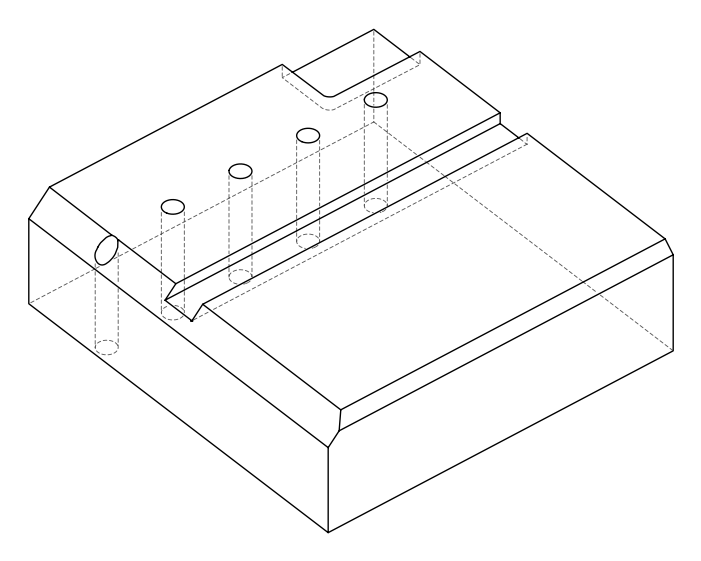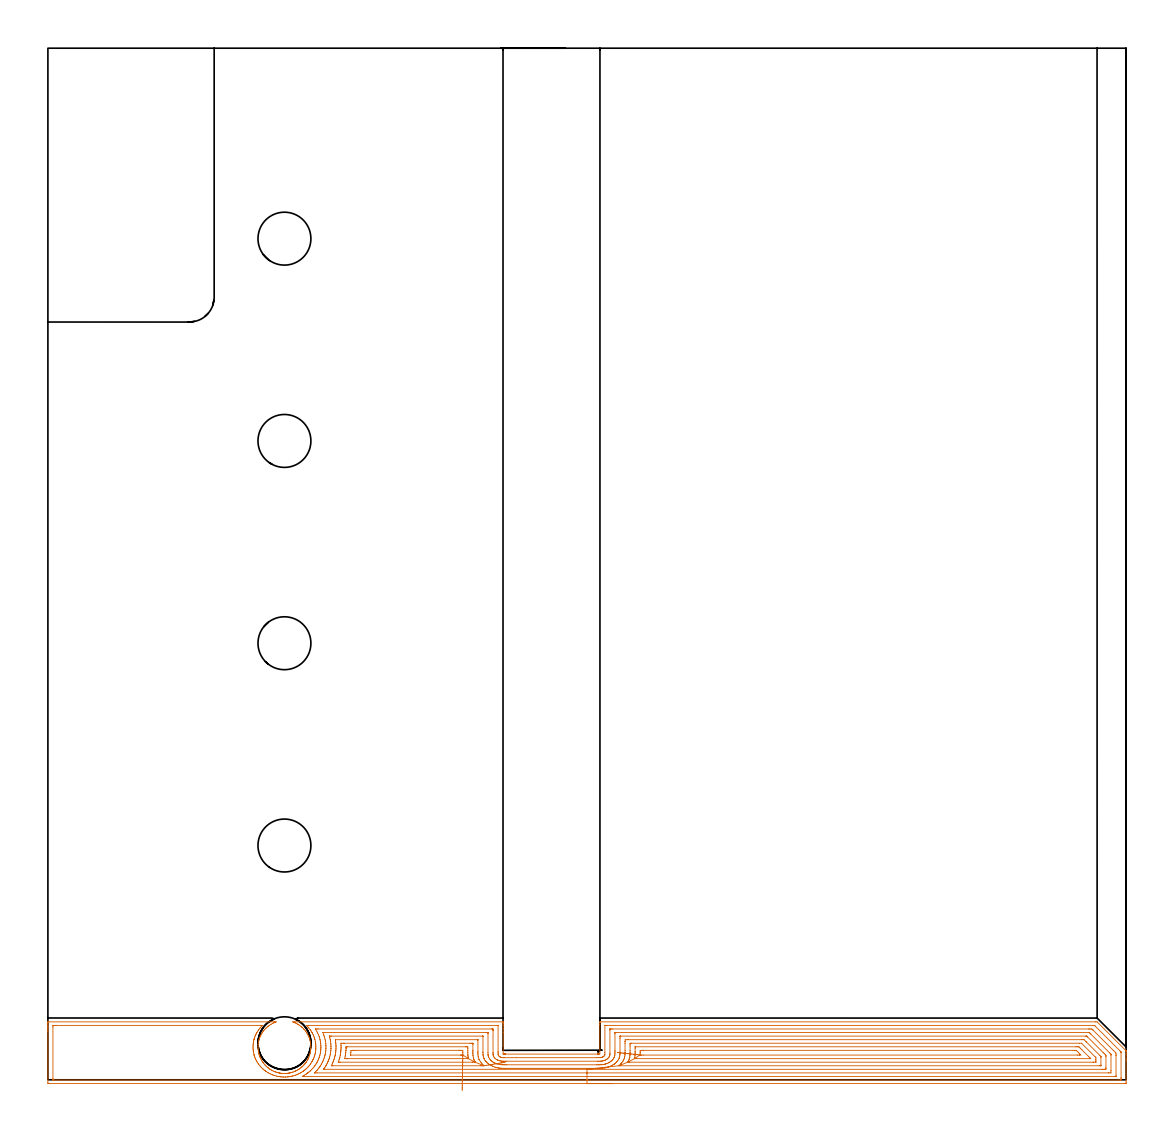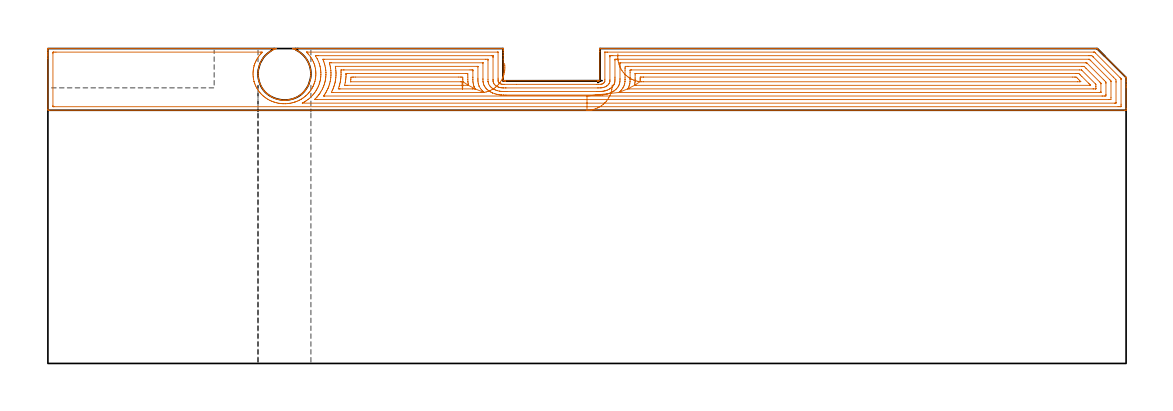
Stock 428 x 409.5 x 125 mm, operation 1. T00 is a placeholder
(PLAN: 29 operations, 23 tool changes, 63.3 min)
(1 AREA_MILL | FG_CHAMFER_SURFACE | UGT0205_001 | 29.6 min | 127827 mm3)
(2 AREA_MILL_1 | FG_CHAMFER_SURFACE_1 | UGT0205_001 | 15.8 min | 25704 mm3)
(3 MILL_CORNER_NOTCH_RECTANGULAR | CORNER_NOTCH_RECTANGULAR | UGT0201_100 | Follow Part, ap 4.5, ae 75% | 5.56 min | 111592 mm3)
(4 MILL_RECTANGULAR_SLOT | SLOT_RECTANGULAR | UGT0201_004 | Follow Part, ap 8, ae 75% | 3.71 min | 192700 mm3)
(5 SPOT_DRILL | STEP1HOLE | NXT0321_9005460120000 | 0.05 min | 1 mm3)
(6 SPOT_DRILL_1 | STEP1HOLE_1 | NXT0321_9005460120000 | 0.05 min | 185 mm3)
(7 SPOT_DRILL_2 | STEP1HOLE_2 | NXT0321_9005460120000 | 0.05 min | 169 mm3)
(8 SPOT_DRILL_3 | STEP1HOLE_3 | NXT0321_9005460120000 | 0.05 min | 202 mm3)
(9 SPOT_DRILL_4 | STEP1HOLE_4 | NXT0321_9005460120000 | 0.05 min | 209 mm3)
(10 DRILL_BLIND_HOLE_INTO_CENTER | STEP1HOLE | NXT0301_026 | 0.04 min | 35 mm3)
(11 GUN_DRILL_THROUGH_HOLE | STEP1HOLE | UGT0307_001 | 0.56 min | 2272 mm3)
(12 SPADE_DRILL_TO_ENLARGE_THROUGH_HOLE | STEP1HOLE | UGT0306_004 | 0.53 min | 14356 mm3)
(13 DRILL_TO_ENLARGE_THROUGH_HOLE | STEP1HOLE | UGT0301_051 | 0.54 min | 23412 mm3)
(14 DRILL_BLIND_HOLE_INTO_CENTER_1 | STEP1HOLE_1 | NXT0301_026 | 0.04 min | 138 mm3)
(15 GUN_DRILL_THROUGH_HOLE_1 | STEP1HOLE_1 | UGT0307_001 | 0.56 min | 2236 mm3)
(16 SPADE_DRILL_TO_ENLARGE_THROUGH_HOLE_1 | STEP1HOLE_1 | UGT0306_004 | 0.53 min | 15264 mm3)
(17 DRILL_TO_ENLARGE_THROUGH_HOLE_1 | STEP1HOLE_1 | UGT0301_051 | 0.54 min | 25459 mm3)
(18 DRILL_BLIND_HOLE_INTO_CENTER_2 | STEP1HOLE_2 | NXT0301_026 | 0.04 min | 68 mm3)
(19 GUN_DRILL_THROUGH_HOLE_2 | STEP1HOLE_2 | UGT0307_001 | 0.56 min | 2254 mm3)
(20 SPADE_DRILL_TO_ENLARGE_THROUGH_HOLE_2 | STEP1HOLE_2 | UGT0306_004 | 0.53 min | 15276 mm3)
(21 DRILL_TO_ENLARGE_THROUGH_HOLE_2 | STEP1HOLE_2 | UGT0301_051 | 0.54 min | 25411 mm3)
(22 DRILL_BLIND_HOLE_INTO_CENTER_3 | STEP1HOLE_3 | NXT0301_026 | 0.04 min | 116 mm3)
(23 GUN_DRILL_THROUGH_HOLE_3 | STEP1HOLE_3 | UGT0307_001 | 0.56 min | 2258 mm3)
(24 SPADE_DRILL_TO_ENLARGE_THROUGH_HOLE_3 | STEP1HOLE_3 | UGT0306_004 | 0.53 min | 15265 mm3)
(25 DRILL_TO_ENLARGE_THROUGH_HOLE_3 | STEP1HOLE_3 | UGT0301_051 | 0.54 min | 25409 mm3)
(26 DRILL_BLIND_HOLE_INTO_CENTER_4 | STEP1HOLE_4 | NXT0301_026 | 0.04 min | 111 mm3)
(27 GUN_DRILL_THROUGH_HOLE_4 | STEP1HOLE_4 | UGT0307_001 | 0.56 min | 2297 mm3)
(28 SPADE_DRILL_TO_ENLARGE_THROUGH_HOLE_4 | STEP1HOLE_4 | UGT0306_004 | 0.53 min | 15239 mm3)
(29 DRILL_TO_ENLARGE_THROUGH_HOLE_4 | STEP1HOLE_4 | UGT0301_051 | 0.54 min | 25404 mm3)
(TOOL UGT0205_001 | Chamfer Mill 20 x 3 x 45 deg. | D20 FL50 Z2)
(TOOL UGT0201_100 | End Mill 18 mm | D18 FL22 Z2)
(TOOL UGT0201_004 | End Mill 32 mm | D32 FL53 Z6)
(TOOL NXT0321_9005460120000 | NC Spot Drill, 142deg, 12mm, Carbide, Uncoated | D12 PA142 FL30 Z2)
(TOOL NXT0301_026 | Carbide Drill 5.5mm [860.1-0550-017A1-MM 2214] | D5.5 PA140 FL28 Z2)
(TOOL UGT0307_001 | Gun Drill 5 mm | D5 PA130 FL24 Z1)
(TOOL UGT0306_004 | Spade Drill 13.5mm | D13.5 PA132 FL10 Z2)
(TOOL UGT0301_051 | Twist Drill 21 mm | D21 PA118 FL145 Z2)
(OP 1 AREA_MILL, part 1 of 2)
G17 G21 G94 G90
T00 M6
G54
G17 G0 G90 X224. Y-1.5 S1061 M3
G43 Z135. H0
Z110.5
G94 G1 X223.962 Z109.628 F250.
X223.848 Z108.764
X223.659 Z107.912
X223.397 Z107.08
X223.063 Z106.274
X222.66 Z105.5
X222.192 Z104.764
X221.66 Z104.072
X221.071 Z103.429
X220.428 Z102.84
X219.736 Z102.309
X219. Z101.84
X218.226 Z101.437
X217.42 Z101.103
X216.588 Z100.841
X215.736 Z100.652
X214.872 Z100.538
X214. Z100.5
X0.611
X0.342 Y-1.497 Z100.502
X0.01 Y-1.492 Z100.506
X0. Y-1.155 Z100.843
Y19.079 Z121.074
Y19.69 Z121.685
Y20.255 Z122.252
Y20.584 Z122.581
Y21.149 Z123.145
Y21.478 Z123.474
Y22.137 Z124.137
Y22.538 Z124.537
X0.007 Y22.936 Z124.928
X0.01 Y22.998 Z124.988
X0.164 Y23. Z125.
X89.895
X90.647 Y22.994 Z124.992
X90.151 Y22.802 Z124.802
X89.895 Y22.696 Z124.696
X89.702 Y22.616 Z124.616
X89.257 Y22.408 Z124.408
X88.572 Y22.044 Z124.044
X88.363 Y21.917 Z123.917
X87.911 Y21.616 Z123.616
X87.469 Y21.297 Z123.297
X87.289 Y21.153 Z123.153
X86.927 Y20.841 Z122.841
X86.575 Y20.518 Z122.518
X86.324 Y20.263 Z122.263
X85.996 Y19.9 Z121.9
X85.68 Y19.529 Z121.529
X85.559 Y19.373 Z121.373
X85.245 Y18.932 Z120.932
X84.951 Y18.482 Z120.482
X84.786 Y18.211 Z120.211
X84.468 Y17.592 Z119.592
X84.263 Y17.149 Z119.149
X84.082 Y16.702 Z118.702
X83.892 Y16.174 Z118.174
X83.793 Y15.811 Z117.811
X83.589 Y14.921 Z116.921
X83.463 Y14.031 Z116.031
X83.413 Y13.14 Z115.14
X83.439 Y12.25 Z114.25
X83.541 Y11.36 Z113.36
X83.719 Y10.469 Z112.469
X83.8 Y10.146 Z112.146
X83.892 Y9.825 Z111.825
X83.978 Y9.579 Z111.579
X84.056 Y9.373 Z111.373
X84.146 Y9.132 Z111.132
X84.22 Y8.962 Z110.961
X84.338 Y8.689 Z110.688
X84.78 Y7.799 Z109.798
X85.062 Y7.344 Z109.343
X85.353 Y6.908 Z108.908
X85.513 Y6.689 Z108.687
X85.556 Y6.633 Z108.632
X85.68 Y6.472 Z108.471
X86.066 Y6.018 Z108.017
X86.237 Y5.833 Z107.831
X86.315 Y5.748 Z107.745
X86.575 Y5.484 Z107.482
X86.77 Y5.303 Z107.301
X86.959 Y5.128 Z107.127
X87.21 Y4.912 Z106.912
X87.364 Y4.79 Z106.788
X87.469 Y4.706 Z106.705
X88.121 Y4.238 Z106.236
X88.188 Y4.194 Z106.192
X88.241 Y4.159 Z106.157
X88.363 Y4.083 Z106.081
X88.807 Y3.828 Z105.826
X89.257 Y3.591 Z105.59
X89.776 Y3.347 Z105.347
X89.962 Y3.269 Z105.269
X90.151 Y3.196 Z105.196
X90.341 Y3.131 Z105.129
X90.597 Y3.042 Z105.04
X91.046 Y2.903 Z104.902
X91.219 Y2.858 Z104.857
X91.492 Y2.789 Z104.785
X91.681 Y2.75 Z104.742
X91.882 Y2.704 Z104.703
X91.92 Y2.696 Z104.695
X92.127 Y2.664 Z104.655
X92.386 Y2.618 Z104.614
X92.834 Y2.561 Z104.56
X93.281 Y2.527 Z104.521
X93.466 Y2.522 Z104.511
X93.728 Y2.509 Z104.506
X93.923 Y2.511 Z104.504
X94.176 Y2.513 Z104.505
X94.359 Y2.523 Z104.513
X94.623 Y2.534 Z104.529
X95.07 Y2.573 Z104.572
X95.517 Y2.634 Z104.63
X95.699 Y2.669 Z104.661
X95.926 Y2.706 Z104.705
X95.965 Y2.713 Z104.712
X96.145 Y2.756 Z104.748
X96.411 Y2.813 Z104.81
X96.722 Y2.896 Z104.896
X96.859 Y2.934 Z104.933
X97.038 Y2.991 Z104.99
X97.305 Y3.078 Z105.077
X98.024 Y3.347 Z105.346
X98.199 Y3.426 Z105.423
X98.377 Y3.514 Z105.508
X98.553 Y3.598 Z105.596
X98.649 Y3.644 Z105.643
X99.094 Y3.882 Z105.881
X99.676 Y4.238 Z106.236
X99.826 Y4.34 Z106.338
X99.988 Y4.451 Z106.449
X100.42 Y4.781 Z106.781
X100.609 Y4.935 Z106.935
X100.844 Y5.128 Z107.127
X100.882 Y5.161 Z107.161
X101.056 Y5.329 Z107.328
X101.318 Y5.582 Z107.581
X101.56 Y5.833 Z107.831
X101.738 Y6.018 Z108.017
X101.776 Y6.061 Z108.06
X101.948 Y6.271 Z108.271
X102.119 Y6.48 Z108.479
X102.19 Y6.573 Z108.573
X102.306 Y6.727 Z108.722
X102.395 Y6.842 Z108.841
X102.445 Y6.908 Z108.907
X102.588 Y7.114 Z109.114
X102.67 Y7.233 Z109.233
X103.012 Y7.799 Z109.798
X103.157 Y8.068 Z110.066
X103.251 Y8.241 Z110.24
X103.288 Y8.315 Z110.315
X103.469 Y8.689 Z110.688
X103.565 Y8.901 Z110.9
X103.817 Y9.579 Z111.579
X103.961 Y10.023 Z112.023
X104.083 Y10.469 Z112.469
X104.183 Y10.914 Z112.914
X104.259 Y11.36 Z113.36
X104.361 Y12.25 Z114.25
X104.387 Y13.14 Z115.14
X104.337 Y14.031 Z116.031
X104.211 Y14.921 Z116.921
X104.005 Y15.811 Z117.811
X103.875 Y16.258 Z118.258
X103.719 Y16.702 Z118.702
X103.565 Y17.1 Z119.1
X103.454 Y17.347 Z119.347
X103.337 Y17.592 Z119.592
X103.102 Y18.04 Z120.04
X102.848 Y18.482 Z120.482
X102.67 Y18.768 Z120.768
X102.46 Y19.073 Z121.073
X102.238 Y19.373 Z121.373
X101.776 Y19.939 Z121.939
X101.63 Y20.103 Z122.103
X101.476 Y20.263 Z122.263
X100.882 Y20.837 Z122.837
X100.699 Y20.998 Z122.998
X100.51 Y21.153 Z123.153
X99.988 Y21.549 Z123.549
X99.613 Y21.803 Z123.803
X99.231 Y22.044 Z124.044
X99.094 Y22.123 Z124.123
X98.649 Y22.356 Z124.356
X98.199 Y22.573 Z124.573
X97.754 Y22.759 Z124.759
X97.647 Y22.801 Z124.8
X97.156 Y22.994 Z124.992
X97.931 Y23. Z125.
X180.518
X180.69 Y22.997 Z124.989
X180.693 Y22.929 Z124.921
X180.7 Y22.49 Z124.489
Y22.206 Z124.205
Y21.478 Z123.474
Y20.221 Z122.218
Y18.796 Z120.792
Y10.201 Z112.199
X180.762
X181.066
X181.411 Y10.21 Z112.19
X181.433 Y10.212 Z112.187
X181.454 Y10.202 Z112.197
X181.457 Y10.201 Z112.196
X181.459 Y10.202 Z112.194
X181.462 Y10.201 Z112.196
X181.469 Y10.2 Z112.2
X181.525 Y10.202 Z112.194
X181.528 Y10.201 Z112.195
X181.544 Y10.202 Z112.193
X181.546 Y10.201
X181.547 Y10.2
X181.618 Z112.2
X218.142
X218.243 Z112.193
X218.244 Y10.201
X218.246 Y10.202
X218.267 Y10.201 Z112.195
X218.274 Z112.193
X218.295 Z112.195
X218.298 Y10.202 Z112.196
X218.349 Y10.201 Z112.195
X218.358 Z112.194
X218.366 Z112.196
X218.383 Y10.202 Z112.195
X218.385 Y10.201 Z112.194
X218.386 Y10.2
X218.426 Z112.2
X218.451 Z112.194
X218.453 Y10.201
X218.471 Y10.2 Z112.2
X219.1
Y21.858 Z123.854
Y22.819 Z124.813
X219.104 Y22.897 Z124.891
X219.11 Y22.996 Z124.99
X219.357 Y23. Z125.
X415.782
X416.507 Y22.997 Z124.989
X416.675 Y22.825 Z124.825
X427.857 Y11.644 Z113.643
X427.991 Y11.511 Z113.504
X427.998 Y11.482 Z113.474
X428. Y11.315 Z113.314
Y10.515 Z112.514
Y9.856 Z111.851
Y8.633 Z110.63
Y8.068 Z110.062
Y7.456 Z109.452
X427.999 Y-0.872 Z101.125
X427.996 Y-1.48 Z100.517
X427.993 Y-1.492 Z100.506
X427.389 Y-1.5 Z100.5
X214.
Y-0.086 Z101.914
X2.397
X2.289 Y-0.085 Z101.915
X2.075 Y-0.081 Z101.919
X2.019 Y-0.079 Z101.921
X2.01 Y-0.068 Z101.932
X2.006 Y-0.035 Z101.965
X2.003 Y0.022 Z102.022
X2. Y0.418 Z102.418
X2.001 Y20.98 Z122.98
X2.008 Y21.478 Z123.478
X2.01 Y21.571 Z123.571
X2.183 Y21.58 Z123.58
X2.291 Y21.584 Z123.584
X2.397 Y21.585 Z123.585
X3.182 Y21.586 Z123.586
X84.538 Y21.585 Z123.585
X84.645 Y21.584 Z123.584
X84.859 Y21.579 Z123.579
X85.182 Y21.567 Z123.567
X84.819 Y21.197 Z123.197
X84.538 Y20.908 Z122.908
X84.385 Y20.738 Z122.738
X84.251 Y20.584 Z122.584
X83.975 Y20.254 Z122.254
X83.645 Y19.827 Z121.827
X83.588 Y19.747 Z121.747
X83.549 Y19.69 Z121.69
X83.234 Y19.208 Z121.208
X82.976 Y18.796 Z120.796
X82.894 Y18.655 Z120.655
X82.752 Y18.393 Z120.393
X82.59 Y18.065 Z120.065
X82.514 Y17.902 Z119.902
X82.313 Y17.448 Z119.448
X82.139 Y17.008 Z119.008
X82.064 Y16.804 Z118.804
X81.859 Y16.189 Z118.189
X81.843 Y16.13 Z118.13
X81.839 Y16.114 Z118.114
X81.678 Y15.402 Z117.402
X81.642 Y15.22 Z117.22
X81.546 Y14.64 Z116.64
X81.505 Y14.326 Z116.326
X81.459 Y13.833 Z115.833
X81.438 Y13.432 Z115.432
X81.427 Y12.971 Z114.971
X81.44 Y12.538 Z114.538
X81.466 Y12.038 Z114.038
X81.512 Y11.644 Z113.644
X81.597 Y11.012 Z113.012
X81.65 Y10.75 Z112.75
X81.836 Y9.879 Z111.879
X81.843 Y9.856 Z111.856
X81.859 Y9.797 Z111.797
X82.071 Y9.173 Z111.173
X82.149 Y8.962 Z110.962
X82.34 Y8.481 Z110.481
X82.536 Y8.068 Z110.068
X82.752 Y7.62 Z109.62
X82.994 Y7.174 Z109.174
X83.244 Y6.772 Z108.772
X83.569 Y6.28 Z108.28
X83.645 Y6.169 Z108.169
X83.991 Y5.727 Z107.727
X84.281 Y5.386 Z107.386
X84.538 Y5.095 Z107.095
X84.834 Y4.788 Z106.788
X85.141 Y4.492 Z106.492
X85.431 Y4.226 Z106.226
X85.773 Y3.937 Z105.937
X86.211 Y3.598 Z105.598
X86.324 Y3.514 Z105.514
X86.621 Y3.3 Z105.3
X87.217 Y2.927 Z104.927
X87.608 Y2.704 Z104.704
X88.109 Y2.44 Z104.44
X88.614 Y2.198 Z104.198
X89.002 Y2.034 Z104.034
X89.096 Y1.997 Z103.997
X89.613 Y1.81 Z103.81
X89.895 Y1.718 Z103.718
X90.028 Y1.676 Z103.676
X90.788 Y1.47 Z103.47
X91.223 Y1.374 Z103.374
X91.681 Y1.288 Z103.288
X91.852 Y1.26 Z103.26
X92.442 Y1.18 Z103.18
X92.574 Y1.166 Z103.166
X93.267 Y1.115 Z103.115
X93.466 Y1.108 Z103.108
X94.173 Y1.102 Z103.102
X94.359 Y1.108 Z103.108
X95.019 Y1.149 Z103.149
X95.252 Y1.167 Z103.167
X95.385 Y1.182 Z103.182
X95.972 Y1.262 Z103.262
X96.145 Y1.292 Z103.292
X96.58 Y1.374 Z103.374
X97.038 Y1.476 Z103.476
X97.301 Y1.546 Z103.546
X97.931 Y1.727 Z103.727
X97.994 Y1.747 Z103.747
X98.184 Y1.81 Z103.81
X98.723 Y2.011 Z104.011
X98.823 Y2.051 Z104.051
X99.282 Y2.244 Z104.244
X99.716 Y2.452 Z104.452
X99.883 Y2.537 Z104.537
X100.197 Y2.704 Z104.704
X100.459 Y2.854 Z104.854
X100.609 Y2.944 Z104.944
X101.255 Y3.35 Z105.35
X101.502 Y3.526 Z105.526
X101.543 Y3.557 Z105.557
X101.596 Y3.598 Z105.598
X102.039 Y3.954 Z105.954
X102.395 Y4.243 Z106.243
X102.525 Y4.361 Z106.361
X102.663 Y4.492 Z106.492
X102.977 Y4.803 Z106.803
X103.288 Y5.118 Z107.118
X103.416 Y5.258 Z107.258
X103.526 Y5.386 Z107.386
X103.819 Y5.748 Z107.748
X104.181 Y6.204 Z108.204
X104.213 Y6.248 Z108.248
X104.236 Y6.28 Z108.28
X104.363 Y6.463 Z108.463
X104.8 Y7.174 Z109.174
X104.902 Y7.346 Z109.346
X105.073 Y7.654 Z109.654
X105.211 Y7.93 Z109.93
X105.276 Y8.068 Z110.068
X105.49 Y8.544 Z110.544
X105.649 Y8.962 Z110.962
X105.733 Y9.195 Z111.195
X105.952 Y9.856 Z111.856
X105.955 Y9.867 Z111.867
X105.966 Y9.906 Z111.906
X106.128 Y10.588 Z112.588
X106.16 Y10.75 Z112.75
X106.257 Y11.353 Z113.353
X106.292 Y11.644 Z113.644
X106.347 Y12.157 Z114.157
X106.362 Y12.538 Z114.538
X106.374 Y13.024 Z115.024
X106.362 Y13.432 Z115.432
X106.334 Y13.957 Z115.957
X106.295 Y14.326 Z116.326
X106.206 Y14.98 Z116.98
X106.158 Y15.22 Z117.22
X105.966 Y16.088 Z118.088
X105.955 Y16.125 Z118.125
X105.79 Y16.643 Z118.643
X105.662 Y17.008 Z119.008
X105.48 Y17.495 Z119.495
X105.289 Y17.902 Z119.902
X105.073 Y18.344 Z120.344
X104.913 Y18.636 Z120.636
X104.819 Y18.796 Z120.796
X104.433 Y19.438 Z121.438
X104.255 Y19.69 Z121.69
X104.181 Y19.794 Z121.794
X103.548 Y20.584 Z122.584
X103.429 Y20.726 Z122.726
X103.288 Y20.884 Z122.884
X102.702 Y21.478 Z123.478
X102.618 Y21.566 Z123.566
X102.614 Y21.579 Z123.579
X102.716 Y21.582 Z123.582
X102.859 Y21.584 Z123.584
X103.073 Y21.585 Z123.585
X103.18 Y21.586 Z123.586
X178.394 Y21.585 Z123.585
X178.608 Y21.583 Z123.583
X178.668 Y21.58 Z123.58
X178.692 Y21.577 Z123.577
X178.694 Y21.573 Z123.573
X178.698 Y21.537 Z123.537
X178.699 Y21.478 Z123.478
X178.7 Y11.23 Z113.23
X178.702 Y10.75 Z112.75
X178.705 Y10.33 Z112.33
X178.716 Y10.094 Z112.094
X178.77 Y9.856 Z111.856
X178.821 Y9.736 Z111.736
X178.912 Y9.582 Z111.582
X179.042 Y9.422 Z111.422
X179.179 Y9.292 Z111.292
X179.371 Y9.153 Z111.153
X179.505 Y9.075 Z111.075
X179.752 Y8.962 Z110.962
X180.072 Y8.865 Z110.865
X180.195 Y8.838 Z110.838
X180.418 Y8.807 Z110.807
X180.606 Y8.794 Z110.794
X180.965 Y8.789 Z110.789
X181.14 Y8.787 Z110.787
X186.029 Y8.786 Z110.786
X217.748
X218.464 Y8.787 Z110.787
X218.637 Y8.789 Z110.789
X219.357 Y8.804 Z110.804
X219.498 Y8.821 Z110.821
X219.611 Y8.84 Z110.84
X219.749 Y8.87 Z110.87
X220.051 Y8.962 Z110.962
X220.191 Y9.021 Z111.021
X220.25 Y9.049 Z111.049
X220.421 Y9.148 Z111.148
X220.553 Y9.239 Z111.239
X220.721 Y9.384 Z111.384
X220.863 Y9.548 Z111.548
X220.95 Y9.681 Z111.681
X221.03 Y9.856 Z111.856
X221.057 Y9.942 Z111.942
X221.086 Y10.115 Z112.115
X221.1 Y10.793 Z112.793
X221.101 Y21.52 Z123.52
X221.107 Y21.563 Z123.563
X221.112 Y21.58 Z123.58
X221.118 Y21.582 Z123.582
X221.143 Y21.584 Z123.584
X221.928 Y21.586 Z123.586
X222.036
X414.997 Y21.585 Z123.585
X415.211 Y21.584 Z123.584
X415.354 Y21.581 Z123.581
X415.461 Y21.578 Z123.578
X415.481 Y21.56 Z123.56
X415.569 Y21.478 Z123.478
X415.782 Y21.268 Z123.268
X425.604 Y11.446 Z113.446
X425.945 Y11.096 Z113.096
X425.986 Y11.053 Z113.053
X425.991 Y10.988 Z112.988
X425.996 Y10.882 Z112.882
X425.999 Y10.75 Z112.75
X426. Y0.916 Z102.916
X425.999 Y0.52 Z102.52
X425.992 Y0.022 Z102.022
X425.99 Y-0.071 Z101.929
X425.817 Y-0.08 Z101.92
X425.709 Y-0.084 Z101.916
X425.604 Y-0.085 Z101.915
X424.818 Y-0.086 Z101.914
X214.
Y1.328 Z103.328
X101.089 Y1.329 Z103.329
X101.04 Y1.33 Z103.33
X101.014 Y1.331 Z103.331
X100.98 Y1.335 Z103.335
X101.002 Y1.35 Z103.35
X101.043 Y1.375 Z103.375
X101.137 Y1.428 Z103.428
X101.502 Y1.629 Z103.629
X101.617 Y1.694 Z103.694
X101.812 Y1.81 Z103.81
X102.171 Y2.034 Z104.034
X102.395 Y2.177 Z104.177
X102.71 Y2.388 Z104.388
X103.146 Y2.704 Z104.704
X103.227 Y2.765 Z104.765
X103.288 Y2.812 Z104.812
X103.719 Y3.166 Z105.166
X104.181 Y3.56 Z105.56
X104.2 Y3.578 Z105.578
X104.22 Y3.598 Z105.598
X104.647 Y4.025 Z106.025
X105.073 Y4.457 Z106.457
X105.09 Y4.475 Z106.475
X105.104 Y4.492 Z106.492
X105.491 Y4.967 Z106.967
X105.826 Y5.386 Z107.386
X105.887 Y5.465 Z107.465
X105.966 Y5.57 Z107.57
X106.249 Y5.997 Z107.997
X106.431 Y6.28 Z108.28
X106.594 Y6.546 Z108.546
X106.859 Y6.995 Z108.995
X106.921 Y7.111 Z109.111
X106.953 Y7.174 Z109.174
X107.212 Y7.714 Z109.714
X107.374 Y8.068 Z110.068
X107.482 Y8.338 Z110.338
X107.716 Y8.962 Z110.962
X107.725 Y8.988 Z110.988
X107.752 Y9.07 Z111.07
X107.932 Y9.676 Z111.676
X107.978 Y9.856 Z111.856
X108.107 Y10.395 Z112.395
X108.172 Y10.75 Z112.75
X108.238 Y11.158 Z113.158
X108.298 Y11.644 Z113.644
X108.33 Y11.959 Z113.959
X108.361 Y12.538 Z114.538
X108.371 Y12.812 Z114.812
X108.363 Y13.432 Z115.432
X108.351 Y13.726 Z115.726
X108.301 Y14.326 Z116.326
X108.254 Y14.717 Z116.717
X108.175 Y15.22 Z117.22
X108.053 Y15.813 Z117.813
X107.977 Y16.114 Z118.114
X107.752 Y16.951 Z118.951
X107.732 Y17.008 Z119.008
X107.722 Y17.038 Z119.038
X107.39 Y17.902 Z119.902
X107.083 Y18.572 Z120.572
X106.967 Y18.796 Z120.796
X106.859 Y19.001 Z121.001
X106.208 Y20.104 Z122.104
X106.175 Y20.165 Z122.165
X106.219 Y20.167 Z122.167
X106.381 Y20.169 Z122.169
X106.859 Y20.171 Z122.171
X107.271
X176.021
X176.501 Y20.169 Z122.169
X176.66 Y20.166 Z122.166
X176.68 Y20.165 Z122.165
X176.69 Y20.128 Z122.128
X176.695 Y20.023 Z122.023
X176.698 Y19.89 Z121.89
X176.7 Y19.69 Z121.69
Y19.491 Z121.491
X176.701 Y10.75 Z112.75
X176.702 Y10.549 Z112.549
X176.711 Y10.202 Z112.202
X176.718 Y10.028 Z112.028
X176.744 Y9.856 Z111.856
X176.814 Y9.562 Z111.562
X176.894 Y9.356 Z111.356
X177.114 Y8.962 Z110.962
X177.394 Y8.62 Z110.62
X177.682 Y8.354 Z110.354
X178.086 Y8.068 Z110.068
X178.286 Y7.953 Z109.953
X178.517 Y7.837 Z109.837
X178.772 Y7.73 Z109.73
X178.938 Y7.672 Z109.672
X179.179 Y7.597 Z109.597
X179.46 Y7.518 Z109.518
X179.793 Y7.453 Z109.453
X180.072 Y7.414 Z109.414
X180.417 Y7.387 Z109.387
X180.762 Y7.377 Z109.377
X180.965 Y7.374 Z109.374
X181.66 Y7.372 Z109.372
X181.858
X218.267 Y7.371 Z109.371
X218.464 Y7.373 Z109.373
X219.148 Y7.384 Z109.384
X219.357 Y7.39 Z109.39
X219.688 Y7.41 Z109.41
X219.976 Y7.448 Z109.448
X220.25 Y7.499 Z109.499
X220.503 Y7.56 Z109.56
X220.697 Y7.62 Z109.62
X221.143 Y7.777 Z109.777
X221.343 Y7.867 Z109.867
X221.714 Y8.068 Z110.068
X221.907 Y8.197 Z110.197
X222.036 Y8.289 Z110.289
X222.391 Y8.606 Z110.606
X222.684 Y8.962 Z110.962
X222.78 Y9.111 Z111.111
X222.928 Y9.403 Z111.403
X223.038 Y9.747 Z111.747
X223.056 Y9.856 Z111.856
X223.083 Y10.039 Z112.039
X223.09 Y10.218 Z112.218
X223.099 Y10.579 Z112.579
X223.1 Y19.69 Z121.69
X223.104 Y20.051 Z122.051
X223.107 Y20.141 Z122.141
X223.109 Y20.16 Z122.16
X223.125 Y20.165 Z122.165
X223.181 Y20.167 Z122.167
X223.342 Y20.17 Z122.17
X223.821 Y20.171 Z122.171
X224.234 Y20.172 Z122.172
X413.104 Y20.171 Z122.171
X413.517
X413.997 Y20.168 Z122.168
X414.416 Y20.164 Z122.164
X414.889 Y19.711 Z121.711
X414.911 Y19.69 Z121.69
X422.925 Y11.676 Z113.676
X423.818 Y10.782 Z112.782
X423.846 Y10.75 Z112.75
X423.99 Y10.577 Z112.577
X423.998 Y9.856 Z111.856
X424. Y9.674 Z111.674
X423.999 Y1.628 Z103.628
X423.993 Y1.445 Z103.445
X423.988 Y1.335 Z103.335
X423.937 Y1.333 Z103.333
X423.818 Y1.331 Z103.331
X423.405 Y1.329 Z103.329
X214. Y1.328 Z103.328
Y2.743 Z104.743
X106.859
X106.048 Y2.744 Z104.744
X105.966 Y2.746 Z104.746
X105.838 Y2.75 Z104.75
X105.868 Y2.789 Z104.789
X105.881 Y2.805 Z104.805
X105.966 Y2.891 Z104.891
X106.318 Y3.246 Z105.246
X106.662 Y3.598 Z105.598
X106.757 Y3.7 Z105.7
X106.859 Y3.813 Z105.813
X107.165 Y4.186 Z106.186
X107.411 Y4.492 Z106.492
X107.561 Y4.683 Z106.683
X107.752 Y4.936 Z106.936
X107.935 Y5.203 Z107.203
X108.055 Y5.386 Z107.386
X108.282 Y5.749 Z107.749
X108.608 Y6.28 Z108.28
X108.621 Y6.303 Z108.303
X108.645 Y6.344 Z108.344
X108.926 Y6.892 Z108.892
X109.064 Y7.174 Z109.174
X109.215 Y7.497 Z109.497
X109.454 Y8.068 Z110.068
X109.478 Y8.127 Z110.127
X109.538 Y8.288 Z110.288
X109.708 Y8.791 Z110.791
X109.761 Y8.962 Z110.962
X109.912 Y9.481 Z111.481
X110.006 Y9.856 Z111.856
X110.087 Y10.2 Z112.2
X110.187 Y10.75 Z112.75
X110.222 Y10.959 Z112.959
X110.308 Y11.644 Z113.644
X110.319 Y11.755 Z113.755
X110.368 Y12.538 Z114.538
X110.371 Y12.598 Z114.598
X110.37 Y13.432 Z115.432
X110.369 Y13.494 Z115.494
X110.309 Y14.326 Z116.326
X110.298 Y14.459 Z116.459
X110.186 Y15.22 Z117.22
X110.139 Y15.512 Z117.512
X110.004 Y16.114 Z118.114
X109.864 Y16.681 Z118.681
X109.771 Y17.008 Z119.008
X109.716 Y17.187 Z119.187
X109.538 Y17.715 Z119.715
X109.468 Y17.902 Z119.902
X109.425 Y18.014 Z120.014
X109.124 Y18.75 Z120.75
X109.538 Y18.757 Z120.757
X109.577
X173.861
X174.676 Y18.75 Z120.75
X174.69 Y18.748 Z120.748
X174.693 Y18.726 Z120.726
X174.697 Y18.672 Z120.672
X174.699 Y18.565 Z120.565
X174.7 Y18.349 Z120.349
Y10.765 Z112.765
X174.715 Y9.909 Z111.909
X174.723 Y9.856 Z111.856
X174.724 Y9.847 Z111.847
X174.835 Y9.355 Z111.355
X174.974 Y8.962 Z110.962
X175.268 Y8.408 Z110.408
X175.53 Y8.068 Z110.068
X175.608 Y7.971 Z109.971
X175.738 Y7.828 Z109.828
X175.946 Y7.631 Z109.631
X176.196 Y7.408 Z109.408
X176.482 Y7.193 Z109.193
X176.501 Y7.18 Z109.18
X176.509 Y7.174 Z109.174
X176.808 Y6.981 Z108.981
X177.058 Y6.837 Z108.837
X177.394 Y6.672 Z108.672
X177.726 Y6.525 Z108.525
X178.223 Y6.344 Z108.344
X178.286 Y6.324 Z108.324
X178.435 Y6.28 Z108.28
X179.179 Y6.106 Z108.106
X179.391 Y6.068 Z108.068
X179.762 Y6.017 Z108.017
X180.072 Y5.991 Z107.991
X180.379 Y5.973 Z107.973
X180.965 Y5.963 Z107.963
X181.285 Y5.959 Z107.959
X181.858 Y5.958 Z107.958
X182.18 Y5.957 Z107.957
X217.894
X218.464 Y5.959 Z107.959
X218.781 Y5.963 Z107.963
X219.357 Y5.975 Z107.975
X219.648 Y5.988 Z107.988
X219.942 Y6.007 Z108.007
X220.25 Y6.045 Z108.045
X220.455 Y6.075 Z108.075
X220.77 Y6.134 Z108.134
X221.143 Y6.216 Z108.216
X221.194 Y6.229 Z108.229
X221.372 Y6.28 Z108.28
X221.865 Y6.451 Z108.451
X222.036 Y6.512 Z108.512
X222.497 Y6.712 Z108.712
X222.928 Y6.945 Z108.945
X223.072 Y7.03 Z109.03
X223.289 Y7.174 Z109.174
X223.593 Y7.403 Z109.403
X223.821 Y7.603 Z109.603
X224.061 Y7.828 Z109.828
X224.262 Y8.068 Z110.068
X224.464 Y8.318 Z110.318
X224.714 Y8.725 Z110.725
X224.792 Y8.884 Z110.884
X224.825 Y8.962 Z110.962
X225.018 Y9.551 Z111.551
X225.067 Y9.856 Z111.856
X225.091 Y10.372 Z112.372
X225.097 Y10.75 Z112.75
X225.1 Y11.258 Z113.258
Y11.644 Z113.644
Y18.41 Z120.41
X225.103 Y18.579 Z120.579
X225.107 Y18.714 Z120.714
X225.11 Y18.751 Z120.751
X225.128 Y18.753 Z120.753
X225.18 Y18.755 Z120.755
X225.607 Y18.757 Z120.757
X225.646
X413.143
X413.355 Y18.752 Z120.752
X413.378 Y18.751 Z120.751
X413.435 Y18.705 Z120.705
X413.573 Y18.573 Z120.573
X413.743 Y18.407 Z120.407
X413.997 Y18.155 Z120.155
X421.401 Y10.75 Z112.75
X421.663 Y10.486 Z112.486
X421.836 Y10.309 Z112.309
X421.972 Y10.168 Z112.168
X421.99 Y10.103 Z112.103
X421.999 Y9.889 Z111.889
X422. Y9.856 Z111.856
X421.999 Y3.598 Z105.598
X421.986 Y2.75 Z104.75
X421.139 Y2.743 Z104.743
X421.1
X214.
Y4.157 Z106.157
X109.872
X109.707 Y4.158 Z106.158
X109.538 Y4.161 Z106.161
X109.458 Y4.164 Z106.164
X109.538 Y4.29 Z106.29
X109.618 Y4.411 Z106.411
X109.672 Y4.492 Z106.492
X109.97 Y4.953 Z106.953
X110.242 Y5.386 Z107.386
X110.314 Y5.503 Z107.503
X110.43 Y5.699 Z107.699
X110.634 Y6.076 Z108.076
X110.74 Y6.28 Z108.28
X110.934 Y6.67 Z108.67
X111.169 Y7.174 Z109.174
X111.216 Y7.281 Z109.281
X111.323 Y7.54 Z109.54
X111.467 Y7.924 Z109.924
X111.517 Y8.068 Z110.068
X111.691 Y8.594 Z110.594
X111.803 Y8.962 Z110.962
X111.894 Y9.284 Z111.284
X112.038 Y9.856 Z111.856
X112.071 Y10.002 Z112.002
X112.208 Y10.758 Z112.758
X112.216 Y10.808 Z112.808
X112.305 Y11.555 Z113.555
X112.312 Y11.644 Z113.644
X112.36 Y12.394 Z114.394
X112.364 Y12.538 Z114.538
X112.369 Y13.279 Z115.279
X112.363 Y13.432 Z115.432
X112.321 Y14.221 Z116.221
X112.31 Y14.326 Z116.326
X112.216 Y15.145 Z117.145
X112.204 Y15.232 Z117.232
X112.115 Y15.712 Z117.712
X112.028 Y16.114 Z118.114
X111.893 Y16.685 Z118.685
X111.812 Y17.008 Z119.008
X111.754 Y17.243 Z119.243
X111.738 Y17.314 Z119.314
X111.739 Y17.337 Z119.337
X111.771 Y17.338 Z119.338
X111.884 Y17.341 Z119.341
X112.216 Y17.343 Z119.343
X112.55
X172.595
X172.671 Y17.341 Z119.341
X172.684 Y17.339 Z119.339
X172.69 Y17.337 Z119.337
X172.693 Y17.321 Z119.321
X172.699 Y17.239 Z119.239
X172.701 Y10.979 Z112.979
X172.704 Y10.75 Z112.75
X172.716 Y10.069 Z112.069
X172.726 Y9.856 Z111.856
X172.787 Y9.486 Z111.486
X172.89 Y9.001 Z111.001
X172.903 Y8.962 Z110.962
X172.929 Y8.886 Z110.886
X173.083 Y8.502 Z110.502
X173.182 Y8.315 Z110.315
X173.316 Y8.068 Z110.068
X173.508 Y7.748 Z109.748
X173.822 Y7.333 Z109.333
X173.96 Y7.174 Z109.174
X174.135 Y6.982 Z108.982
X174.337 Y6.791 Z108.791
X174.715 Y6.457 Z108.457
X174.96 Y6.28 Z108.28
X175.344 Y6.014 Z108.014
X175.608 Y5.848 Z107.848
X175.919 Y5.675 Z107.675
X176.492 Y5.394 Z107.394
X176.501 Y5.391 Z107.391
X176.512 Y5.386 Z107.386
X177.394 Y5.063 Z107.063
X177.846 Y4.933 Z106.933
X178.286 Y4.826 Z106.826
X178.61 Y4.751 Z106.751
X178.989 Y4.682 Z106.682
X179.179 Y4.656 Z106.656
X179.572 Y4.609 Z106.609
X179.991 Y4.573 Z106.573
X180.072 Y4.569 Z106.569
X180.912 Y4.545 Z106.545
X180.965 Y4.544 Z106.544
X181.806 Y4.543 Z106.543
X217.52
X218.415 Y4.541 Z106.541
X218.464
X219.295 Y4.554 Z106.554
X219.357 Y4.557 Z106.557
X220.142 Y4.6 Z106.6
X220.25 Y4.61 Z106.61
X220.933 Y4.701 Z106.701
X221.143 Y4.74 Z106.74
X221.673 Y4.855 Z106.855
X222.036 Y4.949 Z106.949
X222.367 Y5.054 Z107.054
X222.928 Y5.245 Z107.245
X223.03 Y5.284 Z107.284
X223.276 Y5.386 Z107.386
X223.651 Y5.557 Z107.557
X223.821 Y5.647 Z107.647
X224.229 Y5.871 Z107.871
X224.714 Y6.178 Z108.178
X224.774 Y6.22 Z108.22
X224.852 Y6.28 Z108.28
X225.268 Y6.619 Z108.619
X225.607 Y6.926 Z108.926
X225.731 Y7.049 Z109.049
X225.839 Y7.174 Z109.174
X226.137 Y7.537 Z109.537
X226.282 Y7.729 Z109.729
X226.497 Y8.068 Z110.068
X226.5 Y8.072 Z110.072
X226.718 Y8.507 Z110.507
X226.785 Y8.677 Z110.677
X226.878 Y8.962 Z110.962
X226.999 Y9.356 Z111.356
X227.068 Y9.856 Z111.856
X227.084 Y10.165 Z112.165
X227.095 Y10.75 Z112.75
X227.099 Y11.044 Z113.044
X227.1 Y16.407 Z118.407
X227.102 Y17.008 Z119.008
X227.105 Y17.296 Z119.296
X227.11 Y17.336 Z119.336
X227.143 Y17.338 Z119.338
X227.226 Y17.341 Z119.341
X227.393 Y17.342 Z119.342
X411.877
X412.211 Y17.339 Z119.339
X412.321 Y17.336 Z119.336
X412.356 Y17.334 Z119.334
X412.387 Y17.307 Z119.307
X412.449 Y17.248 Z119.248
X412.693 Y17.008 Z119.008
X418.952 Y10.75 Z112.75
X419.354 Y10.347 Z112.347
X419.834 Y9.856 Z111.856
X419.99 Y9.692 Z111.692
X419.994 Y9.532 Z111.532
X419.999 Y9.21 Z111.21
Y4.74 Z106.74
X419.996 Y4.492 Z106.492
X419.99 Y4.175 Z106.175
X419.681 Y4.164 Z106.164
X419.354 Y4.16 Z106.16
X418.795 Y4.157 Z106.157
X418.461
X214.
X226.668 Y5.578 Z107.578
X226.683 Y5.594 Z107.594
X226.737 Y5.646 Z107.646
X226.856 Y5.753 Z107.753
X226.945 Y5.834 Z107.834
X227.354 Y6.214 Z108.214
X227.393 Y6.25 Z108.25
X227.407 Y6.266 Z108.266
X227.419 Y6.28 Z108.28
X227.809 Y6.757 Z108.757
X228.122 Y7.174 Z109.174
X228.187 Y7.273 Z109.273
X228.286 Y7.432 Z109.432
X228.506 Y7.847 Z109.847
X228.619 Y8.068 Z110.068
X228.772 Y8.475 Z110.475
X228.925 Y8.962 Z110.962
X228.98 Y9.161 Z111.161
X229.069 Y9.856 Z111.856
X229.079 Y9.956 Z111.956
X229.098 Y10.75 Z112.75
X229.099 Y10.829 Z112.829
X229.1 Y11.644 Z113.644
Y14.404 Z116.404
X229.103 Y15.22 Z117.22
X229.106 Y15.293 Z117.293
X229.178 Y15.922 Z117.922
X229.368 Y15.924 Z117.924
X230.071 Y15.928 Z117.928
X230.256 Y15.929 Z117.929
X410.425 Y15.928 Z117.928
X410.612
X411.318 Y15.922 Z117.922
X412.03 Y15.22 Z117.22
X412.211 Y15.041 Z117.041
X417.568 Y9.685 Z111.685
X417.926 Y9.322 Z111.322
X417.969 Y9.276 Z111.276
X417.987 Y9.254 Z111.254
X417.991 Y9.221 Z111.221
X417.997 Y9.106 Z111.106
X417.999 Y8.962 Z110.962
Y5.848 Z107.848
X417.995 Y5.703 Z107.703
X417.99 Y5.589 Z107.589
X417.981 Y5.577 Z107.577
X417.965 Y5.575 Z107.575
X417.922 Y5.573 Z107.573
X417.568 Y5.571 Z107.571
X417.383
X227.207
X226.839 Y5.574 Z107.574
X226.668 Y5.578 Z107.578
X230.22 Y7.025 Z109.025
X230.294 Y7.174 Z109.174
X230.517 Y7.621 Z109.621
X230.688 Y8.068 Z110.068
X230.758 Y8.274 Z110.274
X230.964 Y8.937 Z110.937
X230.968 Y8.958 Z110.958
X230.969 Y8.962 Z110.962
X231.067 Y9.753 Z111.753
X231.073 Y9.856 Z111.856
X231.096 Y10.618 Z112.618
X231.097 Y10.75 Z112.75
X231.1 Y11.508 Z113.508
Y13.432 Z115.432
X231.102 Y14.188 Z116.188
X231.106 Y14.326 Z116.326
X231.114 Y14.508 Z116.508
X231.48 Y14.512 Z116.512
X231.669 Y14.514 Z116.514
X409.532
X410.242 Y14.51 Z116.51
X410.279 Y14.508 Z116.508
X410.37 Y14.427 Z116.427
X410.425 Y14.377 Z116.377
X415.782 Y9.021 Z111.021
X415.839 Y8.962 Z110.962
X415.896 Y8.901 Z110.901
X415.99 Y8.796 Z110.796
X415.996 Y8.748 Z110.748
X415.999 Y8.068 Z110.068
X416. Y7.85 Z109.85
X415.999 Y7.174 Z109.174
X415.996 Y7.065 Z109.065
X415.992 Y7.011 Z109.011
X415.988 Y6.992 Z108.992
X415.966 Y6.99 Z108.99
X415.782 Y6.988 Z108.988
X415.078 Y6.985 Z108.985
X414.889
X230.964 Y6.986 Z108.986
X230.255 Y6.99 Z108.99
X230.239 Y6.992 Z108.992
X230.22 Y7.025 Z109.025
X232.862 Y8.414 Z110.414
X232.941 Y8.77 Z110.77
X232.97 Y8.962 Z110.962
X233.047 Y9.558 Z111.558
X233.07 Y9.856 Z111.856
X233.09 Y10.41 Z112.41
X233.095 Y10.75 Z112.75
X233.099 Y11.294 Z113.294
X233.101 Y12.538 Z114.538
X233.105 Y13.077 Z115.077
X233.11 Y13.093 Z115.093
X233.118 Y13.095 Z115.095
X233.151 Y13.098 Z115.098
X233.221 Y13.1 Z115.1
X233.362
X408.078
X408.64 Y13.099 Z115.099
X408.974 Y13.097 Z115.097
X409.246 Y13.093 Z115.093
X409.532 Y12.818 Z114.818
X409.814 Y12.538 Z114.538
X410.425 Y11.928 Z113.928
X413.104 Y9.25 Z111.25
X413.391 Y8.962 Z110.962
X413.679 Y8.672 Z110.672
X413.868 Y8.478 Z110.478
X413.933 Y8.409 Z110.409
X413.932 Y8.405 Z110.405
X413.92 Y8.404 Z110.404
X413.853 Y8.401 Z110.401
X413.665 Y8.4 Z110.4
X233.643
X233.31 Y8.401 Z110.401
X232.996 Y8.404 Z110.404
X232.894 Y8.407 Z110.407
X232.862 Y8.414 Z110.414
X235.091 Y9.856 Z111.856
Y10.194 Z112.194
X235.097 Y10.75 Z112.75
X235.101 Y11.078 Z113.078
X235.11 Y11.644 Z113.644
X235.392 Y11.68 Z113.68
X235.428 Y11.682 Z113.682
X236.279 Y11.686 Z113.686
X236.321
X406.812
X407.707 Y11.684 Z113.684
X407.747 Y11.682 Z113.682
X408.248 Y11.644 Z113.644
X408.64 Y11.261 Z113.261
X409.153 Y10.75 Z112.75
X409.532 Y10.369 Z112.369
X410.036 Y9.856 Z111.856
X409.571 Y9.817 Z111.817
X409.532 Y9.816 Z111.816
X408.682 Y9.814 Z111.814
X236.321
X235.467 Y9.817 Z111.817
X235.428 Y9.819 Z111.819
X235.091 Y9.856 Z111.856
X234.233 Y9.949 Z111.987
X233.39 Y10.04 Z112.193
X232.568 Y10.129 Z112.472
X231.774 Y10.215 Z112.822
X231.013 Y10.297 Z113.24
X230.291 Y10.376 Z113.723
X229.613 Y10.449 Z114.268
X228.986 Y10.517 Z114.87
X228.413 Y10.579 Z115.525
X227.898 Y10.635 Z116.227
X227.447 Y10.684 Z116.972
X227.062 Y10.725 Z117.754
X226.746 Y10.759 Z118.567
X226.502 Y10.786 Z119.404
X226.331 Y10.804 Z120.259
X226.235 Y10.815 Z121.126
X226.215 Y10.817 Z121.998
X226.27 Y10.811 Z122.869
G0 Z135.
X181.266 Y6.932
Z119.064
G1 X181.368 Y6.949 Z118.198
X181.394 Y6.953 Z117.326
X181.346 Y6.945 Z116.455
X181.222 Y6.925 Z115.592
X181.025 Y6.892 Z114.743
X180.756 Y6.848 Z113.914
X180.417 Y6.792 Z113.112
X180.009 Y6.724 Z112.344
X179.538 Y6.646 Z111.614
X179.005 Y6.558 Z110.929
X178.416 Y6.461 Z110.293
X177.774 Y6.355 Z109.712
X177.084 Y6.241 Z109.19
X176.352 Y6.119 Z108.731
X175.584 Y5.992 Z108.338
X174.785 Y5.86 Z108.014
X173.96 Y5.724 Z107.762
X173.118 Y5.585 Z107.585
X173.079 Y5.578 Z107.578
X172.929 Y5.575 Z107.575
X172.743 Y5.572 Z107.572
X172.036 Y5.571 Z107.571
X171.851
X113.109 Y5.572 Z107.572
X112.922 Y5.573 Z107.573
X112.547 Y5.578 Z107.578
X112.524 Y5.584 Z107.584
X112.535 Y5.612 Z107.612
X112.561 Y5.668 Z107.668
X112.862 Y6.28 Z108.28
X112.941 Y6.448 Z108.448
X113.109 Y6.817 Z108.817
X113.246 Y7.174 Z109.174
X113.452 Y7.724 Z109.724
X113.571 Y8.068 Z110.068
X113.677 Y8.394 Z110.394
X113.847 Y8.962 Z110.962
X113.881 Y9.083 Z111.083
X114.002 Y9.565 Z111.565
X114.055 Y9.802 Z111.802
X114.065 Y9.856 Z111.856
X114.185 Y10.566 Z112.566
X114.211 Y10.75 Z112.75
X114.285 Y11.361 Z113.361
X114.309 Y11.644 Z113.644
X114.348 Y12.192 Z114.192
X114.361 Y12.538 Z114.538
X114.368 Y13.066 Z115.066
X114.363 Y13.432 Z115.432
X114.347 Y13.778 Z115.778
X114.308 Y14.326 Z116.326
X114.241 Y14.981 Z116.981
X114.209 Y15.22 Z117.22
X114.156 Y15.588 Z117.588
X114.125 Y15.799 Z117.799
X114.111 Y15.912 Z117.912
X114.113 Y15.922 Z117.922
X114.116 Y15.925 Z117.925
X114.14 Y15.927 Z117.927
X114.187 Y15.928 Z117.928
X170.436 Y15.929 Z117.929
X170.622 Y15.927 Z117.927
X170.667 Y15.925 Z117.925
X170.685 Y15.922 Z117.922
X170.69 Y15.914 Z117.914
X170.694 Y15.869 Z117.869
X170.699 Y15.665 Z117.665
X170.701 Y11.193 Z113.193
X170.705 Y10.75 Z112.75
X170.711 Y10.317 Z112.317
X170.726 Y9.856 Z111.856
X170.804 Y9.302 Z111.302
X170.88 Y8.962 Z110.962
X170.932 Y8.742 Z110.742
X171.144 Y8.13 Z110.13
X171.171 Y8.068 Z110.068
X171.194 Y8.018 Z110.018
X171.68 Y7.174 Z109.174
X172.036 Y6.7 Z108.7
X172.396 Y6.28 Z108.28
X172.612 Y6.06 Z108.06
X173.118 Y5.585 Z107.585
X169.596 Y6.992 Z108.992
X169.542 Y6.989 Z108.989
X169.358 Y6.988 Z108.988
X168.653 Y6.985 Z108.985
X168.465
X115.975 Y6.986 Z108.986
X115.787 Y6.988 Z108.988
X115.6 Y6.992 Z108.992
X115.271 Y7.004 Z109.004
X115.626 Y8.068 Z110.068
X115.665 Y8.19 Z110.19
X115.787 Y8.599 Z110.599
X115.864 Y8.886 Z110.886
X115.882 Y8.962 Z110.962
X116.03 Y9.613 Z111.613
X116.076 Y9.856 Z111.856
X116.164 Y10.373 Z112.373
X116.217 Y10.75 Z112.75
X116.268 Y11.163 Z113.163
X116.311 Y11.644 Z113.644
X116.337 Y11.988 Z113.988
X116.361 Y12.538 Z114.538
X116.367 Y12.851 Z114.851
X116.363 Y13.432 Z115.432
X116.352 Y13.761 Z115.761
X116.314 Y14.508 Z116.508
X116.495 Y14.512 Z116.512
X116.68 Y14.513 Z116.513
X117.385 Y14.515 Z116.515
X117.573
X167.572
X168.278 Y14.514 Z116.514
X168.465 Y14.512 Z116.512
X168.652 Y14.508 Z116.508
X168.691 Y14.503 Z116.503
X168.694 Y14.467 Z116.467
X168.698 Y14.404 Z116.404
X168.699 Y14.326 Z116.326
X168.7 Y14.091 Z116.091
Y11.644 Z113.644
Y11.408 Z113.408
X168.704 Y10.75 Z112.75
X168.706 Y10.508 Z112.508
X168.726 Y9.856 Z111.856
X168.756 Y9.565 Z111.565
X168.856 Y8.962 Z110.962
X168.974 Y8.453 Z110.453
X169.107 Y8.068 Z110.068
X169.176 Y7.88 Z109.88
X169.246 Y7.704 Z109.704
X169.358 Y7.46 Z109.46
X169.51 Y7.174 Z109.174
X169.568 Y7.062 Z109.062
X169.596 Y6.992 Z108.992
X166.932 Y8.405 Z110.405
X166.924 Y8.403 Z110.403
X166.89 Y8.401 Z110.401
X166.82 Y8.4 Z110.4
X166.679
X119.028
X118.466 Y8.401 Z110.401
X118.132 Y8.403 Z110.403
X117.865 Y8.407 Z110.407
X117.785 Y8.418 Z110.418
X118.011 Y9.418 Z111.418
X118.091 Y9.856 Z111.856
X118.146 Y10.177 Z112.177
X118.226 Y10.75 Z112.75
X118.253 Y10.963 Z112.963
X118.318 Y11.644 Z113.644
X118.329 Y11.781 Z113.781
X118.366 Y12.538 Z114.538
X118.37 Y12.634 Z114.634
X118.372 Y12.728 Z114.728
X118.376 Y12.916 Z114.916
X118.382 Y13.04 Z115.04
X118.388 Y13.095 Z115.095
X118.397 Y13.096 Z115.096
X118.466 Y13.098 Z115.098
X118.798 Y13.1 Z115.1
X165.787
X166.12 Y13.098 Z115.098
X166.679 Y13.093 Z115.093
X166.69 Y12.538 Z114.538
X166.7 Y11.665 Z113.665
Y10.729 Z112.729
X166.717 Y9.856 Z111.856
X166.719 Y9.816 Z111.816
X166.777 Y9.366 Z111.366
X166.837 Y8.962 Z110.962
X166.866 Y8.775 Z110.775
X166.93 Y8.44 Z110.44
X166.932 Y8.405 Z110.405
X164.706 Y9.856 Z111.856
X164.041 Y9.816 Z111.816
X164.001 Y9.814 Z111.814
X163.959
X120.252
X120.21 Y9.816 Z111.816
X120.133 Y9.82 Z111.82
X120.122 Y9.856 Z111.856
X120.134 Y9.973 Z111.973
X120.24 Y10.761 Z112.761
X120.252 Y10.856 Z112.856
X120.324 Y11.572 Z113.572
X120.335 Y11.644 Z113.644
X121.104 Y11.684 Z113.684
X121.145 Y11.685 Z113.685
X121.995 Y11.686 Z113.686
X163.108
X163.96 Y11.685 Z113.685
X164.001 Y11.684 Z113.684
X164.69 Y11.644 Z113.644
X164.7 Y10.944 Z112.944
X164.702 Y10.75 Z112.75
X164.709 Y10.041 Z112.041
X164.706 Y9.856 Z111.856
X164.694 Y9.213 Z111.267
X164.681 Y8.521 Z110.736
X164.667 Y7.785 Z110.267
X164.653 Y7.011 Z109.864
X164.638 Y6.206 Z109.53
X164.622 Y5.374 Z109.268
X164.606 Y4.522 Z109.079
X164.59 Y3.657 Z108.966
X164.574 Y2.786 Z108.928
X164.558 Y1.914 Z108.966
X164.541 Y1.05 Z109.08
X164.526 Y0.198 Z109.269
X164.51 Y-0.634 Z109.531
X164.495 Y-1.439 Z109.865
X164.481 Y-2.213 Z110.268
X164.467 Y-2.949 Z110.737
X164.454 Y-3.641 Z111.268
X164.442 Y-4.284 Z111.857
